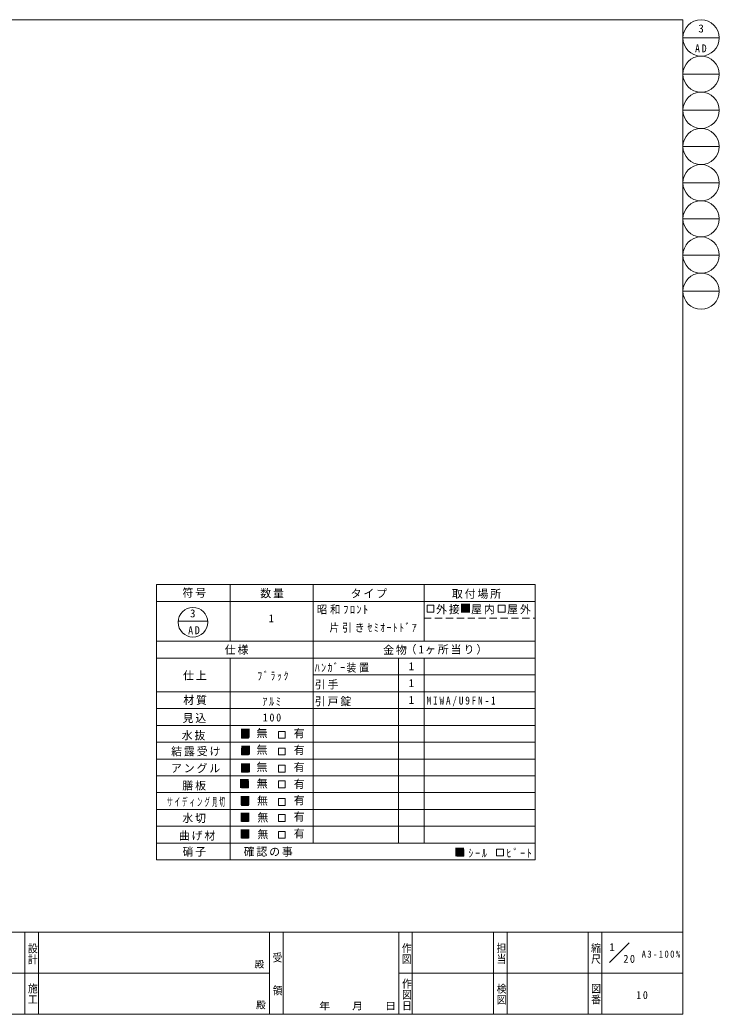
# Model space of a CAD drawing. Units: millimetres at full size, sheet at 1:2, with parts at other scales. Extents: x -822 to 1661, y -568 to -21.
# Drawn here: x -403 to -19, y -568 to -21 of the extents above; entities that cross this region are included whole.
import ezdxf
from ezdxf.enums import TextEntityAlignment as Align

# ---------------------------------------------------------------- set-up
doc = ezdxf.new("R2010")
doc.units = ezdxf.units.MM
doc.header["$LTSCALE"] = 2
doc.linetypes.add('DASHED2', pattern=[3, 2, -1])
doc.layers.add('0-4_kabe', color=7, linetype='Continuous', lineweight=9)
doc.layers.add('F-E', color=5, linetype='Continuous', lineweight=9)
doc.layers.add('1-3_sunpousen', color=7, linetype='Continuous')
doc.layers.add('F-7', color=7, linetype='Continuous')
doc.styles.add('@ＭＳ ゴシック', font='')
doc.styles.add('ＭＳ ゴシック', font='')
doc.styles.get('@ＭＳ ゴシック').set_extended_font_data('@MS Gothic')
doc.styles.get('ＭＳ ゴシック').set_extended_font_data('MS Gothic')

msp = doc.modelspace()

# ---------------------------------------------------------------- linework, layer by layer
at = {"layer": '0-4_kabe', "color": 5}
for p, q in [((-119.728, -331.711), (-327.788, -331.711)), ((-327.788, -331.711), (-327.788, -483.079)), ((-287.241, -331.711), (-287.241, -362.866)), ((-241.706, -473.832), (-241.706, -331.711)), ((-180.717, -331.711), (-180.717, -362.866)), ((-119.728, -483.079), (-119.728, -331.711)), ((-119.728, -340.958), (-327.788, -340.958)), ((-315.81, -351.856), (-299.538, -351.856)), ((-119.728, -362.866), (-327.788, -362.866)), ((-119.728, -372.114), (-327.788, -372.114)), ((-287.241, -372.114), (-287.241, -483.079)), ((-194.773, -473.832), (-194.773, -372.114)), ((-180.59, -473.832), (-180.59, -372.114)), ((-119.728, -381.361), (-241.706, -381.361)), ((-119.728, -390.608), (-327.788, -390.608)), ((-119.728, -399.855), (-327.788, -399.855)), ((-119.728, -409.102), (-327.788, -409.102)), ((-119.728, -418.349), (-327.788, -418.349)), ((-119.728, -427.596), (-327.788, -427.596)), ((-119.728, -436.844), (-327.788, -436.844)), ((-119.728, -446.091), (-327.788, -446.091)), ((-119.728, -455.338), (-327.788, -455.338)), ((-119.728, -464.585), (-327.788, -464.585)), ((-119.728, -473.832), (-327.788, -473.832)), ((-327.788, -483.079), (-119.728, -483.079))]:
    msp.add_line(p, q, dxfattribs=at)
at = {"layer": '0-4_kabe', "color": 5, "linetype": 'DASHED2'}
for p, q in [((-180.717, -350.205), (-119.728, -350.205)), ((-327.788, -483.079), (-119.728, -483.079))]:
    msp.add_line(p, q, dxfattribs=at)
at = {"layer": '0-4_kabe', "color": 5}
for points in [[(-179.016, -346.831), (-175.266, -346.831), (-175.266, -343.081), (-179.016, -343.081)], [(-159.772, -346.831), (-156.022, -346.831), (-156.022, -343.081), (-159.772, -343.081)], [(-139.952, -346.831), (-136.202, -346.831), (-136.202, -343.081), (-139.952, -343.081)], [(-280.95, -416.202), (-277.2, -416.202), (-277.2, -412.452), (-280.95, -412.452)], [(-260.686, -416.202), (-256.936, -416.202), (-256.936, -412.452), (-260.686, -412.452)], [(-280.95, -425.317), (-277.2, -425.317), (-277.2, -421.567), (-280.95, -421.567)], [(-260.686, -425.317), (-256.936, -425.317), (-256.936, -421.567), (-260.686, -421.567)], [(-280.95, -434.795), (-277.2, -434.795), (-277.2, -431.045), (-280.95, -431.045)], [(-260.686, -434.795), (-256.936, -434.795), (-256.936, -431.045), (-260.686, -431.045)], [(-280.95, -443.366), (-277.2, -443.366), (-277.2, -439.616), (-280.95, -439.616)], [(-260.686, -443.366), (-256.936, -443.366), (-256.936, -439.616), (-260.686, -439.616)], [(-280.95, -453.123), (-277.2, -453.123), (-277.2, -449.373), (-280.95, -449.373)], [(-260.686, -453.123), (-256.936, -453.123), (-256.936, -449.373), (-260.686, -449.373)], [(-280.95, -461.877), (-277.2, -461.877), (-277.2, -458.127), (-280.95, -458.127)], [(-260.686, -461.877), (-256.936, -461.877), (-256.936, -458.127), (-260.686, -458.127)], [(-280.95, -471.124), (-277.2, -471.124), (-277.2, -467.374), (-280.95, -467.374)], [(-260.686, -471.124), (-256.936, -471.124), (-256.936, -467.374), (-260.686, -467.374)], [(-162.638, -481.039), (-158.888, -481.039), (-158.888, -477.289), (-162.638, -477.289)], [(-140.862, -480.851), (-137.112, -480.851), (-137.112, -477.101), (-140.862, -477.101)]]:
    msp.add_lwpolyline(points, close=True, dxfattribs=at)
msp.add_circle((-307.674, -352.442), 8.157, dxfattribs=at)
at = {"layer": 'F-E'}
for p, q in [((-822.442, -21.451), (-38.442, -21.451)), ((-38.442, -21.451), (-38.442, -567.776)), ((-38.442, -31.391), (-18.562, -31.391)), ((-38.442, -51.271), (-18.562, -51.271)), ((-38.442, -71.151), (-18.562, -71.151)), ((-38.442, -91.031), (-18.562, -91.031)), ((-38.442, -110.911), (-18.562, -110.911)), ((-38.442, -130.791), (-18.562, -130.791)), ((-38.442, -150.671), (-18.562, -150.671)), ((-38.442, -170.551), (-18.562, -170.551)), ((-531.342, -522.776), (-399.992, -522.776)), ((-399.992, -522.776), (-265.642, -522.776)), ((-265.642, -522.776), (-90.508, -522.776)), ((-258.142, -522.776), (-258.142, -567.776)), ((-194.642, -522.776), (-194.642, -567.776)), ((-187.142, -522.776), (-187.142, -567.776)), ((-142.575, -522.776), (-142.575, -567.776)), ((-135.075, -522.776), (-135.075, -567.776)), ((-90.508, -522.776), (-38.442, -522.776)), ((-68.015, -528.659), (-78.749, -539.393)), ((-399.992, -545.276), (-531.342, -545.276)), ((-265.642, -545.276), (-399.992, -545.276)), ((-194.642, -545.276), (-90.508, -545.276)), ((-90.508, -545.276), (-38.442, -545.276)), ((-38.442, -567.776), (-822.442, -567.776))]:
    msp.add_line(p, q, dxfattribs=at)
for points in [[(-399.992, -522.776), (-399.992, -545.276), (-399.992, -567.776)], [(-392.492, -522.776), (-392.492, -545.276), (-392.492, -567.776)], [(-265.642, -522.776), (-265.642, -545.276), (-265.642, -567.776)], [(-90.508, -522.776), (-90.508, -545.276), (-90.508, -567.776)], [(-83.008, -522.776), (-83.008, -545.276), (-83.008, -567.776)]]:
    msp.add_lwpolyline(points, dxfattribs=at)
for centre in [(-28.502, -31.391), (-28.502, -51.271), (-28.502, -71.151), (-28.502, -91.031), (-28.502, -110.911), (-28.502, -130.791), (-28.502, -150.671), (-28.502, -170.551)]:
    msp.add_circle(centre, 9.94, dxfattribs=at)

# ---------------------------------------------------------------- texts
at = {"layer": '0-4_kabe', "style": 'ＭＳ ゴシック'}
for s, p in [('■', (-160.942, -348.325)), ('3', (-309.294, -351.084)), ('1', (-266.176, -353.803)), ('1', (-189.128, -380.151)), ('1', (-189.128, -389.398)), ('1', (-189.128, -398.645)), ('■', (-281.923, -416.974)), ('無', (-272.748, -416.95)), ('有', (-252.322, -417.049)), ('■', (-281.727, -426.415)), ('無', (-272.748, -426.065)), ('有', (-252.322, -426.165)), ('■', (-281.834, -436.131)), ('無', (-272.748, -435.543)), ('有', (-252.322, -435.642)), ('■', (-282.415, -444.676)), ('無', (-272.644, -444.63)), ('有', (-252.322, -444.849)), ('無', (-272.493, -454.056)), ('有', (-252.322, -453.837)), ('■', (-282.089, -454.081)), ('■', (-282.038, -463.216)), ('無', (-272.274, -463.263)), ('有', (-252.322, -462.825)), ('■', (-282.038, -472.378)), ('無', (-272.274, -472.51)), ('有', (-252.322, -472.071)), ('■', (-164.103, -482.349))]:
    msp.add_text(s, height=4.399, dxfattribs=at).set_placement(p, align=Align.BOTTOM_LEFT)
at = {"layer": '0-4_kabe', "char_height": 4.399, "attachment_point": 7, "style": 'ＭＳ ゴシック'}
for s, insert in [('\\T1.17;符号', (-313.469, -338.965)), ('\\T1.17;数量', (-270.703, -339.269)), ('\\T1.17;タイプ', (-221.043, -339.144)), ('\\T1.17;取付場所', (-165.414, -339.567)), ('\\T1.27;\\W0.95;昭和ﾌﾛﾝﾄ', (-239.603, -348.139)), ('\\T1.17;外接', (-174.124, -348.042)), ('\\T1.17;屋内', (-154.88, -348.042)), ('\\T1.17;屋外', (-135.06, -348.042)), ('\\T1.36;\\W0.9;AD', (-310.322, -359.025)), ('\\T1.29;\\W0.9;片引きｾﾐｵｰﾄﾄﾞｱ', (-232.695, -358.16)), ('\\T1.17;仕様', (-290.224, -370.305)), ('\\T1.17;金物', (-203.173, -370.402)), ('\\T1.18;（1ヶ所当り）', (-190.857, -370.194)), ('\\T1.29;\\W0.9;ﾊﾝｶﾞｰ装置', (-240.74, -380.151)), ('\\T1.17;仕上', (-313.127, -384.393)), ('\\T1.38;\\W0.85;ﾌﾞﾗｯｸ', (-272.29, -384.537)), ('\\T1.17;引手', (-240.74, -389.398)), ('\\T1.17;材質', (-313.033, -397.956)), ('\\T1.17;引戸錠', (-240.74, -398.645)), ('\\T1.37;\\W0.9;ｱﾙﾐ', (-269.519, -398.477)), ('\\T1.17;見込', (-313.388, -407.823)), ('\\T1.37;\\W0.9;100', (-269.312, -407.048)), ('\\T1.17;水抜', (-313.884, -417.323)), ('\\T1.17;結露受け', (-319.657, -426.103)), ('\\T1.17;アングル', (-319.771, -435.318)), ('\\T1.17;膳板', (-313.527, -444.915)), ('\\T1.33;\\W0.5;サイディング見切', (-321.907, -453.891)), ('\\T1.17;水切', (-313.552, -462.813)), ('\\T1.17;曲げ材', (-315.463, -472.449)), ('\\T1.17;硝子', (-313.417, -481.244)), ('\\T1.17;確認の事', (-279.846, -481.261)), ('\\T1.37;\\W0.9;ｼｰﾙ', (-156.294, -481.727)), ('\\T1.38;\\W0.9;ﾋﾞｰﾄ', (-135.369, -481.752))]:
    msp.add_mtext(s, dxfattribs=dict(at, insert=insert))
at = {"layer": '1-3_sunpousen', "insert": (-179.281, -398.724), "char_height": 4.399, "attachment_point": 7, "style": 'ＭＳ ゴシック'}
msp.add_mtext('\\T1.39;\\W0.85;MIWA/U9FN-1', dxfattribs=at)
at = {"layer": 'F-7', "style": 'ＭＳ ゴシック'}
msp.add_text('3', height=4.399, dxfattribs=at).set_placement((-29.945, -29.685), align=Align.BOTTOM_LEFT)
at = {"layer": 'F-7', "insert": (-31.797, -39.309), "char_height": 4.399, "attachment_point": 7, "style": 'ＭＳ ゴシック'}
msp.add_mtext('\\T1.36;\\W0.9;AD', dxfattribs=at)
at = {"layer": 'F-E', "color": 7, "style": '@ＭＳ ゴシック', "width": 1.15}
for s, p in [('設計', (-398.854, -528.578)), ('作図', (-193.449, -528.434)), ('担当', (-141.373, -528.35)), ('縮尺', (-89.421, -528.381)), ('受\u3000\u3000領', (-264.419, -533.606)), ('施工', (-398.874, -550.559)), ('作図日', (-193.3, -547.978)), ('検図', (-141.304, -550.712)), ('図番', (-89.351, -550.647))]:
    msp.add_text(s, height=3.849, rotation=270, dxfattribs=at).set_placement(p, align=Align.BOTTOM_LEFT)
at = {"layer": 'F-E', "color": 7, "style": 'ＭＳ ゴシック'}
for s, height, p in [('1', 4.399, (-78.849, -534.499)), ('殿', 3.849, (-273.847, -543.421)), ('殿', 3.849, (-273.06, -565.854))]:
    msp.add_text(s, height=height, dxfattribs=at).set_placement(p, align=Align.BOTTOM_LEFT)
at = {"layer": 'F-E', "color": 7, "style": 'ＭＳ ゴシック', "width": 1.15}
msp.add_text('年\u3000\u3000月\u3000\u3000日', height=3.849, dxfattribs=at).set_placement((-238.358, -566.402), align=Align.BOTTOM_LEFT)
at = {"layer": 'F-E', "color": 7, "attachment_point": 7, "style": 'ＭＳ ゴシック'}
for s, insert, char_height in [('\\T1.27;\\W0.95;20', (-71.216, -539.663), 4.399), ('\\T1.33;\\W0.9;A3-100%', (-61.125, -536.772), 3.849), ('\\T1.36;\\W0.9;10', (-64.107, -559.575), 4.399)]:
    msp.add_mtext(s, dxfattribs=dict(at, insert=insert, char_height=char_height))

doc.saveas('drawing.dxf')
